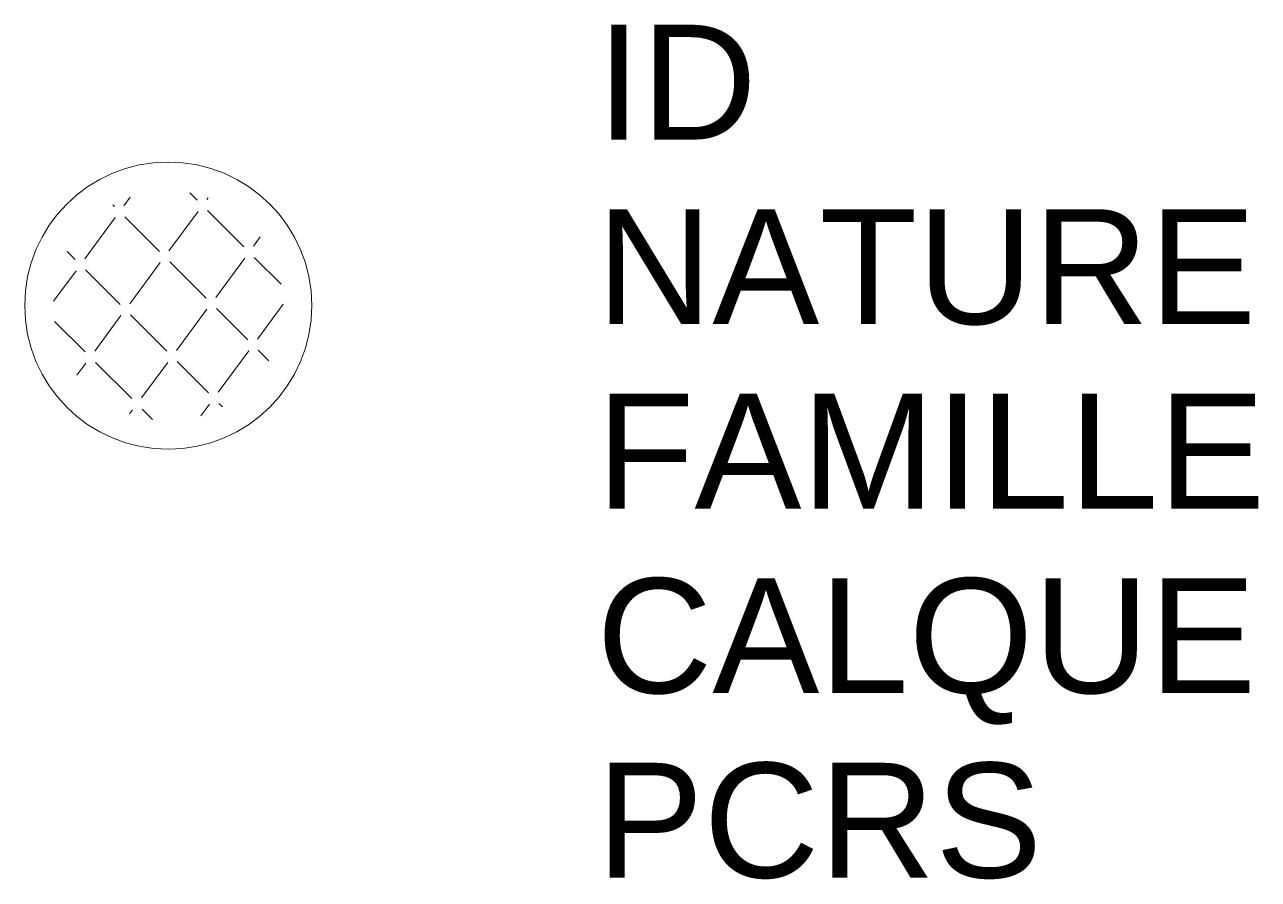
# Model space of a CAD drawing. Header units: metres. Extents: x -0.25 to 1.9, y -1 to 0.49.
import ezdxf

# ---------------------------------------------------------------- set-up
doc = ezdxf.new("R2010")
doc.units = ezdxf.units.M
doc.linetypes.add('Socle_Continu', pattern=[2.5, 2.5, 0])
doc.layers.add('EAUPL_SCS', color=5, linetype='Socle_Continu', lineweight=13, true_color=0x0000ff)
doc.styles.get("Standard").update_dxf_attribs({"font": 'arial.ttf'})

msp = doc.modelspace()

# ---------------------------------------------------------------- linework, layer by layer
at = {"layer": 'EAUPL_SCS', "linetype": 'Socle_Continu'}
for p, q in [((0.0373, 0.1965), (0.0504, 0.1834)), ((-0.0963, 0.1753), (-0.0937, 0.1727)), ((-0.0661, 0.1888), (-0.0771, 0.1739)), ((0.0692, 0.1876), (0.067, 0.1847)), ((-0.0923, 0.1533), (-0.1454, 0.0814)), ((-0.0756, 0.1546), (-0.0154, 0.0944)), ((0.0518, 0.1641), (0.0012, 0.0956)), ((0.0685, 0.1653), (0.1317, 0.1021)), ((0.1603, 0.1195), (0.1484, 0.1033)), ((-0.1763, 0.0944), (-0.1621, 0.0801)), ((-0.014, 0.075), (-0.0671, 0.0031)), ((0.0027, 0.0763), (0.0659, 0.013)), ((0.1332, 0.0828), (0.0826, 0.0143)), ((0.1498, 0.084), (0.1965, 0.0373)), ((-0.1606, 0.0608), (-0.1999, 0.0077)), ((-0.144, 0.0621), (-0.0838, 0.0019)), ((0.2, 0.0024), (0.1552, -0.0583)), ((-0.0823, -0.0175), (-0.1281, -0.0795)), ((-0.0657, -0.0162), (-0.0024, -0.0795)), ((0.0674, -0.0063), (0.0142, -0.0782)), ((0.084, -0.0051), (0.1385, -0.0596)), ((-0.1981, -0.0274), (-0.1448, -0.0807)), ((0.14, -0.0789), (0.0868, -0.1508)), ((0.1566, -0.0776), (0.1753, -0.0963)), ((-0.1433, -0.1), (-0.159, -0.1213)), ((-0.1267, -0.0988), (-0.0634, -0.162)), ((-0.001, -0.0988), (-0.0468, -0.1608)), ((0.0157, -0.0976), (0.0702, -0.1521)), ((0.0716, -0.1714), (0.0565, -0.1919)), ((0.0882, -0.1702), (0.0944, -0.1763)), ((-0.062, -0.1814), (-0.0672, -0.1884)), ((-0.0454, -0.1801), (-0.0274, -0.1981))]:
    msp.add_line(p, q, dxfattribs=at)
msp.add_circle((0, 0), 0.25, dxfattribs=at)

# ---------------------------------------------------------------- texts
at = {"layer": 'EAUPL_SCS', "linetype": 'Socle_Continu', "flags": 9}
for tag, p, s in [('ID', (0.7455, 0.2891), 'BP_2052'), ('NATURE', (0.7455, -0.0322), 'Puisard'), ('FAMILLE', (0.7455, -0.3535), 'Eau pluviale'), ('CALQUE', (0.7455, -0.6747), 'EAUPL_SCS'), ('PCRS', (0.7455, -0.996), 'AffleurantSymbole')]:
    msp.add_attdef(tag, p, s, height=0.2, dxfattribs=at)

doc.saveas('drawing.dxf')
